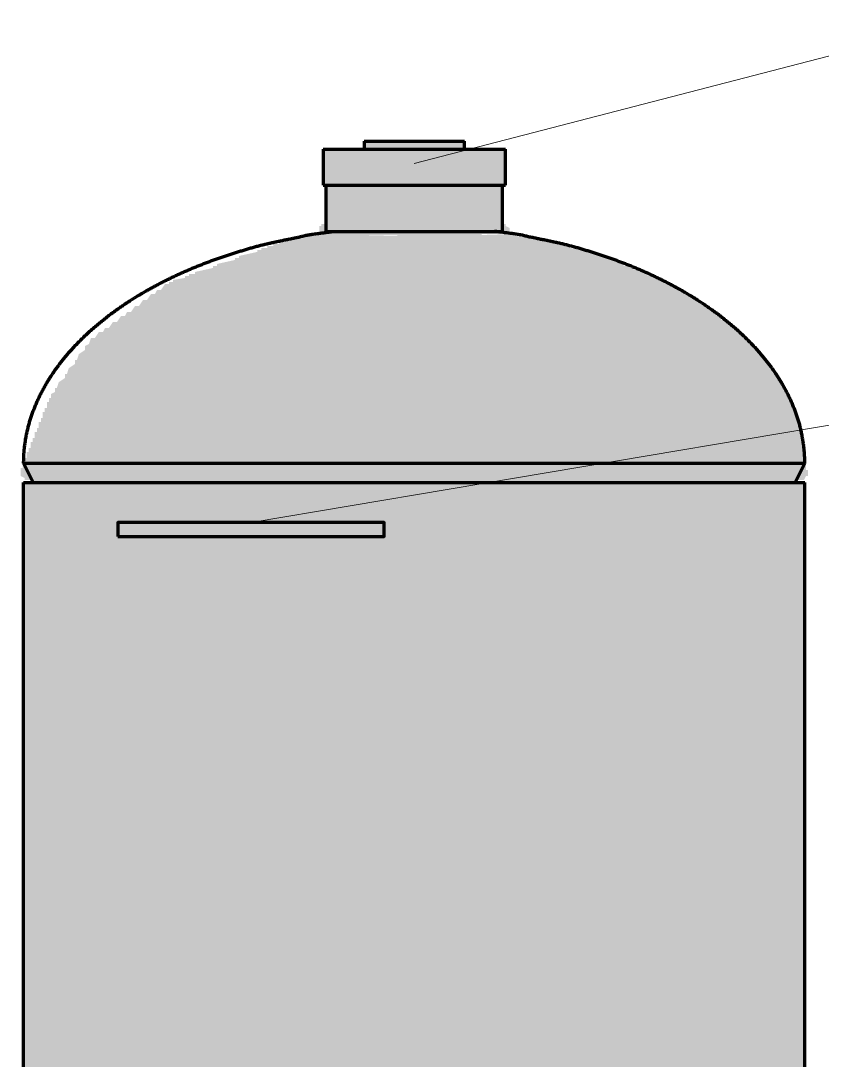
# Model space of a CAD drawing. Header units: millimetres. Extents: x 0 to 1554, y 0 to 420.
# Drawn here: x 1201.4 to 1241.4, y 129.9 to 181.8 of the extents above; entities that cross this region are included whole.
import ezdxf

# ---------------------------------------------------------------- set-up
doc = ezdxf.new("R2010")
doc.units = ezdxf.units.MM
for name, color, linetype, lineweight in [('01-VISIBLE', 7, 'CONTINUOUS', 70), ('08-FINA', 5, 'CONTINUOUS', 18), ('13-GRAFICA', 30, 'CONTINUOUS', 18)]:
    doc.layers.add(name, color=color, linetype=linetype, lineweight=lineweight)

msp = doc.modelspace()

# ---------------------------------------------------------------- hatches: boundary and pattern name
at = {"layer": '08-FINA'}
h = msp.add_hatch(color=7, dxfattribs=at)
h.dxf.hatch_style = 1
h.paths.add_polyline_path([(1221, 174.721), (1223.52, 174.961), (1223.32, 175.735)])
h = msp.add_hatch(color=7, dxfattribs=at)
h.dxf.hatch_style = 1
h.paths.add_polyline_path([(1212.852, 156.79), (1215.384, 156.81), (1215.251, 157.599)])
at = {"layer": '13-GRAFICA', "true_color": 0xffd200}
h = msp.add_hatch(color=7, dxfattribs=at)
h.dxf.hatch_style = 1
h.paths.add_polyline_path([(1216.457, 173.6), (1216.457, 175.4), (1218.457, 175.4), (1218.457, 175.8), (1223.457, 175.8), (1223.457, 175.4), (1225.557, 175.4), (1225.557, 173.6)])
at = {"layer": '13-GRAFICA', "true_color": 0xb21820}
h = msp.add_hatch(color=7, dxfattribs=at)
h.dxf.hatch_style = 1
h.paths.add_polyline_path([(1216.557, 171.7), (1216.557, 173.6), (1225.358, 173.6), (1225.358, 171.7)])
h = msp.add_hatch(color=7, dxfattribs=at)
h.dxf.hatch_style = 1
h.paths.add_polyline_path([(1216.658, 171.1), (1216.257, 171.1), (1216.257, 171.6), (1216.358, 171.6), (1216.358, 171.7), (1225.557, 171.7), (1225.557, 171.6), (1225.757, 171.5), (1225.757, 171.2), (1224.358, 171.2), (1224.358, 171.1), (1222.957, 171.1), (1222.957, 171.2), (1218.557, 171.1), (1218.557, 171.2), (1216.658, 171.2)])
h = msp.add_hatch(color=7, dxfattribs=at)
h.dxf.hatch_style = 1
h.paths.add_polyline_path([(1201.557, 160), (1201.658, 160), (1201.658, 160.3), (1201.757, 160.3), (1201.757, 160.5), (1201.858, 160.5), (1201.858, 160.8), (1201.957, 160.8), (1201.957, 161), (1202.057, 161), (1202.057, 161.3), (1202.158, 161.3), (1202.158, 161.5), (1202.257, 161.5), (1202.257, 161.8), (1202.358, 161.8), (1202.358, 162), (1202.457, 162), (1202.457, 162.3), (1202.557, 162.3), (1202.557, 162.5), (1202.658, 162.5), (1202.658, 162.8), (1202.757, 162.8), (1202.757, 163), (1202.858, 163), (1202.858, 163.2), (1203.057, 163.3), (1203.057, 163.5), (1203.158, 163.5), (1203.257, 163.8), (1203.557, 164), (1203.557, 164.2), (1203.658, 164.2), (1203.757, 164.5), (1204.057, 164.7), (1204.057, 164.9), (1204.158, 164.9), (1204.257, 165.2), (1204.557, 165.4), (1204.557, 165.6), (1204.757, 165.7), (1204.858, 166), (1205.057, 166), (1205.257, 166.3), (1205.457, 166.3), (1205.557, 166.5), (1205.757, 166.5), (1205.957, 166.8), (1206.158, 166.8), (1206.358, 167.1), (1206.557, 167.1), (1206.658, 167.3), (1206.858, 167.3), (1207.057, 167.6), (1207.257, 167.6), (1207.457, 167.9), (1207.658, 167.9), (1207.858, 168.2), (1208.057, 168.2), (1208.158, 168.4), (1208.358, 168.4), (1208.557, 168.7), (1208.757, 168.7), (1208.757, 168.8), (1208.957, 168.8), (1208.957, 168.9), (1209.557, 169), (1209.557, 169.1), (1209.757, 169.1), (1209.757, 169.2), (1210.057, 169.2), (1210.057, 169.3), (1210.957, 169.5), (1210.957, 169.6), (1211.158, 169.6), (1211.158, 169.7), (1212.057, 169.9), (1212.057, 170), (1212.257, 170), (1212.257, 170.1), (1213.158, 170.3), (1213.158, 170.4), (1213.358, 170.4), (1213.358, 170.5), (1213.658, 170.5), (1213.658, 170.6), (1213.957, 170.6), (1213.957, 170.7), (1214.257, 170.7), (1214.257, 170.8), (1214.557, 170.8), (1214.557, 170.9), (1215.557, 171), (1215.557, 171.1), (1216.057, 171.1), (1216.057, 171.2), (1216.257, 171.2), (1216.257, 171.1), (1216.658, 171.1), (1216.658, 171.2), (1218.557, 171.2), (1218.557, 171.1), (1220.158, 171.1), (1220.158, 171.2), (1222.957, 171.2), (1222.957, 171.1), (1226.057, 171.2), (1226.057, 171.1), (1227.658, 170.9), (1227.658, 170.8), (1228.457, 170.7), (1228.457, 170.6), (1228.757, 170.6), (1228.757, 170.5), (1229.557, 170.4), (1229.557, 170.3), (1229.858, 170.3), (1229.858, 170.2), (1230.257, 170.2), (1230.257, 170.1), (1230.557, 170.1), (1230.557, 170), (1230.757, 170), (1230.757, 169.9), (1231.057, 169.9), (1231.057, 169.8), (1231.257, 169.8), (1231.257, 169.7), (1231.457, 169.7), (1231.457, 169.6), (1231.757, 169.6), (1231.757, 169.5), (1231.957, 169.5), (1231.957, 169.4), (1232.257, 169.4), (1232.257, 169.3), (1232.457, 169.3), (1232.457, 169.2), (1232.658, 169.2), (1232.658, 169.1), (1232.957, 169.1), (1232.957, 169), (1233.158, 169), (1233.158, 168.9), (1233.457, 168.9), (1233.457, 168.8), (1233.858, 168.7), (1233.957, 168.5), (1234.158, 168.5), (1234.257, 168.3), (1234.658, 168.2), (1234.757, 168), (1234.957, 168), (1234.957, 167.9), (1235.158, 167.9), (1235.257, 167.7), (1235.457, 167.7), (1235.457, 167.6), (1235.658, 167.6), (1235.757, 167.4), (1235.957, 167.4), (1236.358, 166.9), (1236.557, 166.9), (1236.957, 166.4), (1237.158, 166.4), (1237.158, 166.3), (1238.257, 165.3), (1238.257, 165.1), (1238.858, 164.6), (1238.957, 164.2), (1239.158, 164.1), (1239.257, 163.7), (1239.457, 163.6), (1239.457, 163.4), (1239.557, 163.4), (1239.658, 163.1), (1239.757, 163.1), (1239.957, 162.2), (1240.057, 162.2), (1240.158, 161.7), (1240.257, 161.7), (1240.358, 160.5), (1240.457, 160.5), (1240.457, 159.6), (1201.557, 159.6), (1201.557, 159.7), (1201.457, 159.7)])
h = msp.add_hatch(color=7, dxfattribs=at)
h.dxf.hatch_style = 1
h.paths.add_polyline_path([(1240.457, 158.9), (1201.557, 158.9), (1201.557, 159), (1201.358, 159.1), (1201.358, 159.5), (1201.457, 159.5), (1201.457, 159.6), (1240.557, 159.6), (1240.557, 159.4), (1240.658, 159.4), (1240.658, 159.1), (1240.557, 159.1)])
h = msp.add_hatch(color=7, dxfattribs=at)
h.dxf.hatch_style = 1
h.paths.add_polyline_path([(1240.057, 158.9), (1240.057, 158.8), (1201.957, 158.8), (1201.957, 158.9)])
h = msp.add_hatch(color=7, dxfattribs=at)
h.dxf.hatch_style = 1
h.paths.add_polyline_path([(1201.457, 158.8), (1216.057, 158.8), (1216.057, 127.8), (1216.057, 121.8), (1216.057, 90.8), (1201.457, 90.8)])
h = msp.add_hatch(color=7, dxfattribs=at)
h.dxf.hatch_style = 1
h.paths.add_polyline_path([(1225.957, 158.8), (1225.957, 127.8), (1221.158, 127.8), (1221.158, 158.7), (1220.858, 158.7), (1220.858, 127.8), (1216.057, 127.8), (1216.057, 158.8)])
h = msp.add_hatch(color=7, dxfattribs=at)
h.dxf.hatch_style = 1
h.paths.add_polyline_path([(1221.158, 158.7), (1221.158, 127.8), (1220.858, 127.8), (1220.858, 158.7)])
h = msp.add_hatch(color=7, dxfattribs=at)
h.dxf.hatch_style = 1
h.paths.add_polyline_path([(1240.457, 158.8), (1240.457, 90.8), (1225.957, 90.8), (1225.957, 121.8), (1225.957, 127.8), (1225.957, 158.8)])

# ---------------------------------------------------------------- linework, layer by layer
at = {"layer": '01-VISIBLE'}
for p, q in [((1218.497, 175.828), (1218.497, 175.428)), ((1223.503, 175.428), (1223.503, 175.828)), ((1216.45, 175.428), (1216.45, 173.628)), ((1225.55, 173.628), (1225.55, 175.428)), ((1216.6, 171.328), (1216.6, 173.628)), ((1225.4, 171.328), (1225.4, 173.628)), ((1225.001, 171.328), (1225.001, 171.328)), ((1201.975, 158.79), (1201.5, 159.74)), ((1240.025, 158.79), (1240.5, 159.74)), ((1201.5, 90.79), (1201.5, 158.79)), ((1240.5, 90.79), (1240.5, 158.79))]:
    msp.add_line(p, q, dxfattribs=at)
for points in [[(1218.497, 175.828), (1218.538, 175.828), (1218.578, 175.828), (1218.618, 175.828), (1218.658, 175.828), (1218.698, 175.828), (1218.738, 175.828), (1218.778, 175.828), (1218.818, 175.828), (1218.858, 175.828), (1218.898, 175.828), (1218.938, 175.828), (1218.978, 175.828), (1219.018, 175.828), (1219.058, 175.828), (1219.098, 175.828), (1219.138, 175.828), (1219.178, 175.828), (1219.218, 175.828), (1219.258, 175.828), (1219.298, 175.828), (1219.338, 175.828), (1219.378, 175.828), (1219.418, 175.828), (1219.458, 175.828), (1219.498, 175.828), (1219.539, 175.828), (1219.579, 175.828), (1219.619, 175.828), (1219.659, 175.828), (1219.699, 175.828), (1219.739, 175.828), (1219.779, 175.828), (1219.819, 175.828), (1219.859, 175.828), (1219.899, 175.828), (1219.939, 175.828), (1219.979, 175.828), (1220.019, 175.828), (1220.059, 175.828), (1220.099, 175.828), (1220.139, 175.828), (1220.179, 175.828), (1220.219, 175.828), (1220.259, 175.828), (1220.299, 175.828), (1220.339, 175.828), (1220.379, 175.828), (1220.419, 175.828), (1220.459, 175.828), (1220.499, 175.828), (1220.54, 175.828), (1220.58, 175.828), (1220.62, 175.828), (1220.66, 175.828), (1220.7, 175.828), (1220.74, 175.828), (1220.78, 175.828), (1220.82, 175.828), (1220.86, 175.828), (1220.9, 175.828), (1220.94, 175.828), (1220.98, 175.828), (1221.02, 175.828), (1221.06, 175.828), (1221.1, 175.828), (1221.14, 175.828), (1221.18, 175.828), (1221.22, 175.828), (1221.26, 175.828), (1221.3, 175.828), (1221.34, 175.828), (1221.38, 175.828), (1221.42, 175.828), (1221.46, 175.828), (1221.501, 175.828), (1221.541, 175.828), (1221.581, 175.828), (1221.621, 175.828), (1221.661, 175.828), (1221.701, 175.828), (1221.741, 175.828), (1221.781, 175.828), (1221.821, 175.828), (1221.861, 175.828), (1221.901, 175.828), (1221.941, 175.828), (1221.981, 175.828), (1222.021, 175.828), (1222.061, 175.828), (1222.101, 175.828), (1222.141, 175.828), (1222.181, 175.828), (1222.221, 175.828), (1222.261, 175.828), (1222.301, 175.828), (1222.341, 175.828), (1222.381, 175.828), (1222.421, 175.828), (1222.461, 175.828), (1222.502, 175.828), (1222.542, 175.828), (1222.582, 175.828), (1222.622, 175.828), (1222.662, 175.828), (1222.702, 175.828), (1222.742, 175.828), (1222.782, 175.828), (1222.822, 175.828), (1222.862, 175.828), (1222.902, 175.828), (1222.942, 175.828), (1222.982, 175.828), (1223.022, 175.828), (1223.062, 175.828), (1223.102, 175.828), (1223.142, 175.828), (1223.182, 175.828), (1223.222, 175.828), (1223.262, 175.828), (1223.302, 175.828), (1223.342, 175.828), (1223.382, 175.828), (1223.422, 175.828), (1223.462, 175.828), (1223.503, 175.828)], [(1216.45, 175.428), (1216.49, 175.428), (1216.53, 175.428), (1216.57, 175.428), (1216.61, 175.428), (1216.65, 175.428), (1216.691, 175.428), (1216.731, 175.428), (1216.771, 175.428), (1216.811, 175.428), (1216.851, 175.428), (1216.891, 175.428), (1216.931, 175.428), (1216.971, 175.428), (1217.011, 175.428), (1217.051, 175.428), (1217.091, 175.428), (1217.131, 175.428), (1217.172, 175.428), (1217.212, 175.428), (1217.252, 175.428), (1217.292, 175.428), (1217.332, 175.428), (1217.372, 175.428), (1217.412, 175.428), (1217.452, 175.428), (1217.492, 175.428), (1217.532, 175.428), (1217.572, 175.428), (1217.613, 175.428), (1217.653, 175.428), (1217.693, 175.428), (1217.733, 175.428), (1217.773, 175.428), (1217.813, 175.428), (1217.853, 175.428), (1217.893, 175.428), (1217.933, 175.428), (1217.973, 175.428), (1218.013, 175.428), (1218.054, 175.428), (1218.094, 175.428), (1218.134, 175.428), (1218.174, 175.428), (1218.214, 175.428), (1218.254, 175.428), (1218.294, 175.428), (1218.334, 175.428), (1218.374, 175.428), (1218.414, 175.428), (1218.454, 175.428), (1218.494, 175.428), (1218.535, 175.428), (1218.575, 175.428), (1218.615, 175.428), (1218.655, 175.428), (1218.695, 175.428), (1218.735, 175.428), (1218.775, 175.428), (1218.815, 175.428), (1218.855, 175.428), (1218.895, 175.428), (1218.935, 175.428), (1218.976, 175.428), (1219.016, 175.428), (1219.056, 175.428), (1219.096, 175.428), (1219.136, 175.428), (1219.176, 175.428), (1219.216, 175.428), (1219.256, 175.428), (1219.296, 175.428), (1219.336, 175.428), (1219.376, 175.428), (1219.417, 175.428), (1219.457, 175.428), (1219.497, 175.428), (1219.537, 175.428), (1219.577, 175.428), (1219.617, 175.428), (1219.657, 175.428), (1219.697, 175.428), (1219.737, 175.428), (1219.777, 175.428), (1219.817, 175.428), (1219.857, 175.428), (1219.898, 175.428), (1219.938, 175.428), (1219.978, 175.428), (1220.018, 175.428), (1220.058, 175.428), (1220.098, 175.428), (1220.138, 175.428), (1220.178, 175.428), (1220.218, 175.428), (1220.258, 175.428), (1220.298, 175.428), (1220.339, 175.428), (1220.379, 175.428), (1220.419, 175.428), (1220.459, 175.428), (1220.499, 175.428), (1220.539, 175.428), (1220.579, 175.428), (1220.619, 175.428), (1220.659, 175.428), (1220.699, 175.428), (1220.739, 175.428), (1220.78, 175.428), (1220.82, 175.428), (1220.86, 175.428), (1220.9, 175.428), (1220.94, 175.428), (1220.98, 175.428), (1221.02, 175.428), (1221.06, 175.428), (1221.1, 175.428), (1221.14, 175.428), (1221.18, 175.428), (1221.22, 175.428), (1221.261, 175.428), (1221.301, 175.428), (1221.341, 175.428), (1221.381, 175.428), (1221.421, 175.428), (1221.461, 175.428), (1221.501, 175.428), (1221.541, 175.428), (1221.581, 175.428), (1221.621, 175.428), (1221.661, 175.428), (1221.702, 175.428), (1221.742, 175.428), (1221.782, 175.428), (1221.822, 175.428), (1221.862, 175.428), (1221.902, 175.428), (1221.942, 175.428), (1221.982, 175.428), (1222.022, 175.428), (1222.062, 175.428), (1222.102, 175.428), (1222.143, 175.428), (1222.183, 175.428), (1222.223, 175.428), (1222.263, 175.428), (1222.303, 175.428), (1222.343, 175.428), (1222.383, 175.428), (1222.423, 175.428), (1222.463, 175.428), (1222.503, 175.428), (1222.543, 175.428), (1222.583, 175.428), (1222.624, 175.428), (1222.664, 175.428), (1222.704, 175.428), (1222.744, 175.428), (1222.784, 175.428), (1222.824, 175.428), (1222.864, 175.428), (1222.904, 175.428), (1222.944, 175.428), (1222.984, 175.428), (1223.024, 175.428), (1223.065, 175.428), (1223.105, 175.428), (1223.145, 175.428), (1223.185, 175.428), (1223.225, 175.428), (1223.265, 175.428), (1223.305, 175.428), (1223.345, 175.428), (1223.385, 175.428), (1223.425, 175.428), (1223.465, 175.428), (1223.506, 175.428), (1223.546, 175.428), (1223.586, 175.428), (1223.626, 175.428), (1223.666, 175.428), (1223.706, 175.428), (1223.746, 175.428), (1223.786, 175.428), (1223.826, 175.428), (1223.866, 175.428), (1223.906, 175.428), (1223.946, 175.428), (1223.987, 175.428), (1224.027, 175.428), (1224.067, 175.428), (1224.107, 175.428), (1224.147, 175.428), (1224.187, 175.428), (1224.227, 175.428), (1224.267, 175.428), (1224.307, 175.428), (1224.347, 175.428), (1224.387, 175.428), (1224.428, 175.428), (1224.468, 175.428), (1224.508, 175.428), (1224.548, 175.428), (1224.588, 175.428), (1224.628, 175.428), (1224.668, 175.428), (1224.708, 175.428), (1224.748, 175.428), (1224.788, 175.428), (1224.828, 175.428), (1224.869, 175.428), (1224.909, 175.428), (1224.949, 175.428), (1224.989, 175.428), (1225.029, 175.428), (1225.069, 175.428), (1225.109, 175.428), (1225.149, 175.428), (1225.189, 175.428), (1225.229, 175.428), (1225.269, 175.428), (1225.309, 175.428), (1225.35, 175.428), (1225.39, 175.428), (1225.43, 175.428), (1225.47, 175.428), (1225.51, 175.428), (1225.55, 175.428)], [(1216.45, 173.628), (1216.49, 173.628), (1216.53, 173.628), (1216.57, 173.628), (1216.61, 173.628), (1216.65, 173.628), (1216.691, 173.628), (1216.731, 173.628), (1216.771, 173.628), (1216.811, 173.628), (1216.851, 173.628), (1216.891, 173.628), (1216.931, 173.628), (1216.971, 173.628), (1217.011, 173.628), (1217.051, 173.628), (1217.091, 173.628), (1217.131, 173.628), (1217.172, 173.628), (1217.212, 173.628), (1217.252, 173.628), (1217.292, 173.628), (1217.332, 173.628), (1217.372, 173.628), (1217.412, 173.628), (1217.452, 173.628), (1217.492, 173.628), (1217.532, 173.628), (1217.572, 173.628), (1217.613, 173.628), (1217.653, 173.628), (1217.693, 173.628), (1217.733, 173.628), (1217.773, 173.628), (1217.813, 173.628), (1217.853, 173.628), (1217.893, 173.628), (1217.933, 173.628), (1217.973, 173.628), (1218.013, 173.628), (1218.054, 173.628), (1218.094, 173.628), (1218.134, 173.628), (1218.174, 173.628), (1218.214, 173.628), (1218.254, 173.628), (1218.294, 173.628), (1218.334, 173.628), (1218.374, 173.628), (1218.414, 173.628), (1218.454, 173.628), (1218.494, 173.628), (1218.535, 173.628), (1218.575, 173.628), (1218.615, 173.628), (1218.655, 173.628), (1218.695, 173.628), (1218.735, 173.628), (1218.775, 173.628), (1218.815, 173.628), (1218.855, 173.628), (1218.895, 173.628), (1218.935, 173.628), (1218.976, 173.628), (1219.016, 173.628), (1219.056, 173.628), (1219.096, 173.628), (1219.136, 173.628), (1219.176, 173.628), (1219.216, 173.628), (1219.256, 173.628), (1219.296, 173.628), (1219.336, 173.628), (1219.376, 173.628), (1219.417, 173.628), (1219.457, 173.628), (1219.497, 173.628), (1219.537, 173.628), (1219.577, 173.628), (1219.617, 173.628), (1219.657, 173.628), (1219.697, 173.628), (1219.737, 173.628), (1219.777, 173.628), (1219.817, 173.628), (1219.857, 173.628), (1219.898, 173.628), (1219.938, 173.628), (1219.978, 173.628), (1220.018, 173.628), (1220.058, 173.628), (1220.098, 173.628), (1220.138, 173.628), (1220.178, 173.628), (1220.218, 173.628), (1220.258, 173.628), (1220.298, 173.628), (1220.339, 173.628), (1220.379, 173.628), (1220.419, 173.628), (1220.459, 173.628), (1220.499, 173.628), (1220.539, 173.628), (1220.579, 173.628), (1220.619, 173.628), (1220.659, 173.628), (1220.699, 173.628), (1220.739, 173.628), (1220.78, 173.628), (1220.82, 173.628), (1220.86, 173.628), (1220.9, 173.628), (1220.94, 173.628), (1220.98, 173.628), (1221.02, 173.628), (1221.06, 173.628), (1221.1, 173.628), (1221.14, 173.628), (1221.18, 173.628), (1221.22, 173.628), (1221.261, 173.628), (1221.301, 173.628), (1221.341, 173.628), (1221.381, 173.628), (1221.421, 173.628), (1221.461, 173.628), (1221.501, 173.628), (1221.541, 173.628), (1221.581, 173.628), (1221.621, 173.628), (1221.661, 173.628), (1221.702, 173.628), (1221.742, 173.628), (1221.782, 173.628), (1221.822, 173.628), (1221.862, 173.628), (1221.902, 173.628), (1221.942, 173.628), (1221.982, 173.628), (1222.022, 173.628), (1222.062, 173.628), (1222.102, 173.628), (1222.143, 173.628), (1222.183, 173.628), (1222.223, 173.628), (1222.263, 173.628), (1222.303, 173.628), (1222.343, 173.628), (1222.383, 173.628), (1222.423, 173.628), (1222.463, 173.628), (1222.503, 173.628), (1222.543, 173.628), (1222.583, 173.628), (1222.624, 173.628), (1222.664, 173.628), (1222.704, 173.628), (1222.744, 173.628), (1222.784, 173.628), (1222.824, 173.628), (1222.864, 173.628), (1222.904, 173.628), (1222.944, 173.628), (1222.984, 173.628), (1223.024, 173.628), (1223.065, 173.628), (1223.105, 173.628), (1223.145, 173.628), (1223.185, 173.628), (1223.225, 173.628), (1223.265, 173.628), (1223.305, 173.628), (1223.345, 173.628), (1223.385, 173.628), (1223.425, 173.628), (1223.465, 173.628), (1223.506, 173.628), (1223.546, 173.628), (1223.586, 173.628), (1223.626, 173.628), (1223.666, 173.628), (1223.706, 173.628), (1223.746, 173.628), (1223.786, 173.628), (1223.826, 173.628), (1223.866, 173.628), (1223.906, 173.628), (1223.946, 173.628), (1223.987, 173.628), (1224.027, 173.628), (1224.067, 173.628), (1224.107, 173.628), (1224.147, 173.628), (1224.187, 173.628), (1224.227, 173.628), (1224.267, 173.628), (1224.307, 173.628), (1224.347, 173.628), (1224.387, 173.628), (1224.428, 173.628), (1224.468, 173.628), (1224.508, 173.628), (1224.548, 173.628), (1224.588, 173.628), (1224.628, 173.628), (1224.668, 173.628), (1224.708, 173.628), (1224.748, 173.628), (1224.788, 173.628), (1224.828, 173.628), (1224.869, 173.628), (1224.909, 173.628), (1224.949, 173.628), (1224.989, 173.628), (1225.029, 173.628), (1225.069, 173.628), (1225.109, 173.628), (1225.149, 173.628), (1225.189, 173.628), (1225.229, 173.628), (1225.269, 173.628), (1225.309, 173.628), (1225.35, 173.628), (1225.39, 173.628), (1225.43, 173.628), (1225.47, 173.628), (1225.51, 173.628), (1225.55, 173.628)], [(1201.5, 159.74), (1201.5, 159.792), (1201.501, 159.845), (1201.502, 159.897), (1201.503, 159.95), (1201.505, 160.002), (1201.507, 160.055), (1201.509, 160.107), (1201.512, 160.159), (1201.515, 160.212), (1201.519, 160.264), (1201.523, 160.316), (1201.527, 160.368), (1201.532, 160.421), (1201.537, 160.473), (1201.543, 160.525), (1201.549, 160.577), (1201.555, 160.629), (1201.562, 160.681), (1201.569, 160.733), (1201.576, 160.785), (1201.584, 160.837), (1201.592, 160.889), (1201.6, 160.94), (1201.609, 160.992), (1201.619, 161.044), (1201.628, 161.095), (1201.638, 161.147), (1201.649, 161.198), (1201.659, 161.249), (1201.67, 161.301), (1201.682, 161.352), (1201.693, 161.403), (1201.706, 161.454), (1201.718, 161.505), (1201.731, 161.556), (1201.744, 161.607), (1201.758, 161.657), (1201.771, 161.708), (1201.786, 161.758), (1201.8, 161.809), (1201.815, 161.859), (1201.83, 161.909), (1201.846, 161.959), (1201.862, 162.009), (1201.878, 162.059), (1201.894, 162.109), (1201.911, 162.158), (1201.928, 162.208), (1201.946, 162.257), (1201.964, 162.307), (1201.982, 162.356), (1202, 162.405), (1202.019, 162.454), (1202.038, 162.503), (1202.058, 162.551), (1202.077, 162.6), (1202.097, 162.649), (1202.118, 162.697), (1202.138, 162.745), (1202.159, 162.793), (1202.181, 162.841), (1202.202, 162.889), (1202.224, 162.937), (1202.246, 162.984), (1202.268, 163.032), (1202.291, 163.079), (1202.314, 163.126), (1202.337, 163.173), (1202.361, 163.22), (1202.385, 163.266), (1202.409, 163.313), (1202.433, 163.359), (1202.458, 163.406), (1202.483, 163.452), (1202.508, 163.498), (1202.534, 163.544), (1202.559, 163.589), (1202.585, 163.635), (1202.611, 163.68), (1202.638, 163.726), (1202.665, 163.771), (1202.692, 163.816), (1202.719, 163.86), (1202.746, 163.905), (1202.774, 163.95), (1202.802, 163.994), (1202.83, 164.038), (1202.859, 164.082), (1202.887, 164.126), (1202.916, 164.17), (1202.946, 164.213), (1202.975, 164.257), (1203.005, 164.3), (1203.034, 164.343), (1203.064, 164.386), (1203.095, 164.429), (1203.125, 164.472), (1203.156, 164.514), (1203.187, 164.557), (1203.218, 164.599), (1203.249, 164.641), (1203.281, 164.683), (1203.312, 164.725), (1203.344, 164.766), (1203.376, 164.808), (1203.409, 164.849), (1203.441, 164.89), (1203.474, 164.931), (1203.507, 164.972), (1203.54, 165.012), (1203.573, 165.053), (1203.607, 165.093), (1203.641, 165.133), (1203.675, 165.173), (1203.709, 165.213), (1203.743, 165.253), (1203.777, 165.292), (1203.812, 165.332), (1203.847, 165.371), (1203.882, 165.41), (1203.917, 165.449), (1203.952, 165.488), (1203.988, 165.527), (1204.023, 165.565), (1204.059, 165.603), (1204.095, 165.641), (1204.131, 165.679), (1204.167, 165.717), (1204.204, 165.755), (1204.24, 165.793), (1204.277, 165.83), (1204.314, 165.867), (1204.351, 165.904), (1204.388, 165.941), (1204.426, 165.978), (1204.463, 166.015), (1204.501, 166.051), (1204.539, 166.087), (1204.577, 166.123), (1204.615, 166.159), (1204.653, 166.195), (1204.692, 166.231), (1204.73, 166.267), (1204.769, 166.302), (1204.808, 166.337), (1204.847, 166.372), (1204.886, 166.407), (1204.925, 166.442), (1204.964, 166.477), (1205.004, 166.511), (1205.043, 166.546), (1205.083, 166.58), (1205.123, 166.614), (1205.163, 166.648), (1205.203, 166.682), (1205.243, 166.715), (1205.284, 166.749), (1205.324, 166.782), (1205.365, 166.815), (1205.405, 166.848), (1205.446, 166.881), (1205.487, 166.914), (1205.528, 166.947), (1205.569, 166.979), (1205.611, 167.011), (1205.652, 167.044), (1205.694, 167.076), (1205.735, 167.108), (1205.777, 167.139), (1205.819, 167.171), (1205.861, 167.202), (1205.903, 167.234), (1205.945, 167.265), (1205.987, 167.296), (1206.029, 167.327), (1206.072, 167.358), (1206.114, 167.388), (1206.157, 167.419), (1206.2, 167.449), (1206.243, 167.479), (1206.286, 167.51), (1206.329, 167.539), (1206.372, 167.569), (1206.415, 167.599), (1206.458, 167.628), (1206.502, 167.658), (1206.545, 167.687), (1206.589, 167.716), (1206.633, 167.745), (1206.676, 167.774), (1206.72, 167.803), (1206.764, 167.831), (1206.808, 167.86), (1206.852, 167.888), (1206.897, 167.916), (1206.941, 167.945), (1206.985, 167.973), (1207.03, 168), (1207.074, 168.028), (1207.119, 168.056), (1207.163, 168.083), (1207.208, 168.11), (1207.253, 168.137), (1207.298, 168.164), (1207.343, 168.191), (1207.388, 168.218), (1207.433, 168.245), (1207.479, 168.271), (1207.524, 168.298), (1207.569, 168.324), (1207.615, 168.35), (1207.66, 168.376), (1207.706, 168.402), (1207.752, 168.428), (1207.797, 168.453), (1207.843, 168.479), (1207.889, 168.504), (1207.935, 168.529), (1207.981, 168.555), (1208.027, 168.58), (1208.073, 168.604), (1208.119, 168.629), (1208.166, 168.654), (1208.212, 168.678), (1208.258, 168.703), (1208.305, 168.727), (1208.351, 168.751), (1208.398, 168.775), (1208.445, 168.799), (1208.491, 168.823), (1208.538, 168.847), (1208.585, 168.87), (1208.632, 168.894), (1208.679, 168.917), (1208.726, 168.94), (1208.773, 168.963), (1208.82, 168.986), (1208.867, 169.009), (1208.915, 169.032), (1208.962, 169.054), (1209.009, 169.077), (1209.057, 169.099), (1209.104, 169.122), (1209.152, 169.144), (1209.199, 169.166), (1209.247, 169.188), (1209.295, 169.21), (1209.342, 169.231), (1209.39, 169.253), (1209.438, 169.274), (1209.486, 169.296), (1209.534, 169.317), (1209.582, 169.338), (1209.63, 169.359), (1209.678, 169.38), (1209.726, 169.401), (1209.774, 169.422), (1209.822, 169.442), (1209.871, 169.463), (1209.919, 169.483), (1209.967, 169.503), (1210.016, 169.523), (1210.064, 169.544), (1210.113, 169.563), (1210.161, 169.583), (1210.21, 169.603), (1210.259, 169.622), (1210.307, 169.642), (1210.356, 169.661), (1210.405, 169.68), (1210.454, 169.7), (1210.502, 169.719), (1210.551, 169.737), (1210.6, 169.756), (1210.649, 169.775), (1210.698, 169.793), (1210.748, 169.812), (1210.797, 169.83), (1210.846, 169.848), (1210.895, 169.866), (1210.944, 169.884), (1210.994, 169.902), (1211.043, 169.92), (1211.092, 169.937), (1211.142, 169.955), (1211.191, 169.972), (1211.241, 169.989), (1211.29, 170.007), (1211.34, 170.024), (1211.39, 170.041), (1211.439, 170.058), (1211.489, 170.074), (1211.539, 170.091), (1211.588, 170.108), (1211.638, 170.124), (1211.688, 170.141), (1211.738, 170.157), (1211.788, 170.173), (1211.837, 170.19), (1211.887, 170.206), (1211.937, 170.222), (1211.987, 170.238), (1212.037, 170.254), (1212.087, 170.27), (1212.137, 170.285), (1212.187, 170.301), (1212.237, 170.317), (1212.287, 170.332), (1212.337, 170.348), (1212.387, 170.363), (1212.438, 170.379), (1212.488, 170.394), (1212.538, 170.409), (1212.588, 170.424), (1212.638, 170.439), (1212.689, 170.454), (1212.739, 170.469), (1212.789, 170.483), (1212.84, 170.498), (1212.89, 170.512), (1212.941, 170.526), (1212.991, 170.541), (1213.042, 170.554), (1213.092, 170.568), (1213.143, 170.582), (1213.194, 170.595), (1213.244, 170.609), (1213.295, 170.622), (1213.346, 170.635), (1213.397, 170.647), (1213.448, 170.66), (1213.499, 170.673), (1213.55, 170.685), (1213.601, 170.697), (1213.652, 170.709), (1213.703, 170.721), (1213.754, 170.733), (1213.805, 170.745), (1213.856, 170.756), (1213.907, 170.768), (1213.958, 170.779), (1214.01, 170.79), (1214.061, 170.801), (1214.112, 170.812), (1214.163, 170.823), (1214.215, 170.834), (1214.266, 170.845), (1214.317, 170.856), (1214.369, 170.866), (1214.42, 170.877), (1214.471, 170.887), (1214.523, 170.898), (1214.574, 170.908), (1214.625, 170.919), (1214.677, 170.929), (1214.728, 170.94), (1214.78, 170.95), (1214.831, 170.96), (1214.882, 170.971), (1214.934, 170.981), (1214.985, 170.992), (1215.036, 171.003), (1215.088, 171.013), (1215.139, 171.024), (1215.191, 171.034), (1215.242, 171.045), (1215.293, 171.057), (1215.344, 171.068), (1215.395, 171.081), (1215.446, 171.095), (1215.496, 171.11), (1215.546, 171.124), (1215.598, 171.135), (1215.649, 171.145), (1215.701, 171.154), (1215.753, 171.162), (1215.804, 171.17), (1215.856, 171.177), (1215.908, 171.185), (1215.96, 171.192), (1216.012, 171.199), (1216.064, 171.206), (1216.116, 171.213), (1216.168, 171.22), (1216.22, 171.227), (1216.272, 171.234), (1216.324, 171.241), (1216.376, 171.248), (1216.428, 171.255), (1216.48, 171.262), (1216.532, 171.268), (1216.584, 171.275), (1216.636, 171.282), (1216.688, 171.288), (1216.74, 171.295), (1216.792, 171.301), (1216.844, 171.308), (1216.896, 171.315), (1216.948, 171.321), (1217, 171.328)], [(1216.6, 171.328), (1216.64, 171.328), (1216.68, 171.328), (1216.72, 171.328), (1216.76, 171.328), (1216.8, 171.328), (1216.84, 171.328), (1216.88, 171.328), (1216.92, 171.328), (1216.96, 171.328), (1217, 171.328), (1217.04, 171.328), (1217.08, 171.328), (1217.12, 171.328), (1217.16, 171.328), (1217.2, 171.328), (1217.24, 171.328), (1217.28, 171.328), (1217.32, 171.328), (1217.36, 171.328), (1217.4, 171.328), (1217.44, 171.328), (1217.48, 171.328), (1217.52, 171.328), (1217.56, 171.328), (1217.6, 171.328), (1217.64, 171.328), (1217.68, 171.328), (1217.72, 171.328), (1217.76, 171.328), (1217.8, 171.328), (1217.84, 171.328), (1217.88, 171.328), (1217.92, 171.328), (1217.96, 171.328), (1218, 171.328), (1218.04, 171.328), (1218.08, 171.328), (1218.12, 171.328), (1218.16, 171.328), (1218.2, 171.328), (1218.24, 171.328), (1218.28, 171.328), (1218.32, 171.328), (1218.36, 171.328), (1218.4, 171.328), (1218.44, 171.328), (1218.48, 171.328), (1218.52, 171.328), (1218.56, 171.328), (1218.6, 171.328), (1218.64, 171.328), (1218.68, 171.328), (1218.72, 171.328), (1218.76, 171.328), (1218.8, 171.328), (1218.84, 171.328), (1218.88, 171.328), (1218.92, 171.328), (1218.96, 171.328), (1219, 171.328), (1219.04, 171.328), (1219.08, 171.328), (1219.12, 171.328), (1219.16, 171.328), (1219.2, 171.328), (1219.24, 171.328), (1219.28, 171.328), (1219.32, 171.328), (1219.36, 171.328), (1219.4, 171.328), (1219.44, 171.328), (1219.48, 171.328), (1219.52, 171.328), (1219.56, 171.328), (1219.6, 171.328), (1219.64, 171.328), (1219.68, 171.328), (1219.72, 171.328), (1219.76, 171.328), (1219.8, 171.328), (1219.84, 171.328), (1219.88, 171.328), (1219.92, 171.328), (1219.96, 171.328), (1220, 171.328), (1220.04, 171.328), (1220.08, 171.328), (1220.12, 171.328), (1220.16, 171.328), (1220.2, 171.328), (1220.24, 171.328), (1220.28, 171.328), (1220.32, 171.328), (1220.36, 171.328), (1220.4, 171.328), (1220.44, 171.328), (1220.48, 171.328), (1220.52, 171.328), (1220.56, 171.328), (1220.6, 171.328), (1220.64, 171.328), (1220.68, 171.328), (1220.72, 171.328), (1220.76, 171.328), (1220.8, 171.328), (1220.84, 171.328), (1220.88, 171.328), (1220.92, 171.328), (1220.96, 171.328), (1221, 171.328), (1221.04, 171.328), (1221.08, 171.328), (1221.12, 171.328), (1221.16, 171.328), (1221.2, 171.328), (1221.24, 171.328), (1221.28, 171.328), (1221.32, 171.328), (1221.36, 171.328), (1221.4, 171.328), (1221.44, 171.328), (1221.48, 171.328), (1221.52, 171.328), (1221.56, 171.328), (1221.6, 171.328), (1221.64, 171.328), (1221.68, 171.328), (1221.72, 171.328), (1221.76, 171.328), (1221.8, 171.328), (1221.84, 171.328), (1221.88, 171.328), (1221.92, 171.328), (1221.96, 171.328), (1222, 171.328), (1222.04, 171.328), (1222.08, 171.328), (1222.12, 171.328), (1222.16, 171.328), (1222.2, 171.328), (1222.24, 171.328), (1222.28, 171.328), (1222.32, 171.328), (1222.36, 171.328), (1222.4, 171.328), (1222.44, 171.328), (1222.48, 171.328), (1222.52, 171.328), (1222.56, 171.328), (1222.6, 171.328), (1222.64, 171.328), (1222.68, 171.328), (1222.72, 171.328), (1222.76, 171.328), (1222.8, 171.328), (1222.84, 171.328), (1222.88, 171.328), (1222.92, 171.328), (1222.96, 171.328), (1223, 171.328), (1223.04, 171.328), (1223.08, 171.328), (1223.12, 171.328), (1223.16, 171.328), (1223.2, 171.328), (1223.24, 171.328), (1223.28, 171.328), (1223.32, 171.328), (1223.36, 171.328), (1223.4, 171.328), (1223.44, 171.328), (1223.48, 171.328), (1223.52, 171.328), (1223.56, 171.328), (1223.6, 171.328), (1223.64, 171.328), (1223.68, 171.328), (1223.72, 171.328), (1223.76, 171.328), (1223.8, 171.328), (1223.84, 171.328), (1223.88, 171.328), (1223.92, 171.328), (1223.96, 171.328), (1224, 171.328), (1224.04, 171.328), (1224.08, 171.328), (1224.12, 171.328), (1224.16, 171.328), (1224.2, 171.328), (1224.24, 171.328), (1224.28, 171.328), (1224.32, 171.328), (1224.36, 171.328), (1224.4, 171.328), (1224.44, 171.328), (1224.48, 171.328), (1224.52, 171.328), (1224.56, 171.328), (1224.6, 171.328), (1224.64, 171.328), (1224.68, 171.328), (1224.72, 171.328), (1224.76, 171.328), (1224.8, 171.328), (1224.84, 171.328), (1224.88, 171.328), (1224.92, 171.328), (1224.96, 171.328), (1225, 171.328), (1225.04, 171.328), (1225.08, 171.328), (1225.12, 171.328), (1225.16, 171.328), (1225.2, 171.328), (1225.24, 171.328), (1225.28, 171.328), (1225.32, 171.328), (1225.36, 171.328), (1225.4, 171.328)], [(1240.5, 159.74), (1240.5, 159.792), (1240.499, 159.845), (1240.498, 159.897), (1240.497, 159.95), (1240.495, 160.002), (1240.493, 160.055), (1240.491, 160.107), (1240.488, 160.159), (1240.485, 160.212), (1240.481, 160.264), (1240.477, 160.316), (1240.473, 160.368), (1240.468, 160.421), (1240.463, 160.473), (1240.457, 160.525), (1240.451, 160.577), (1240.445, 160.629), (1240.438, 160.681), (1240.431, 160.733), (1240.424, 160.785), (1240.416, 160.837), (1240.408, 160.889), (1240.399, 160.94), (1240.391, 160.992), (1240.381, 161.044), (1240.372, 161.095), (1240.362, 161.147), (1240.351, 161.198), (1240.341, 161.249), (1240.33, 161.301), (1240.318, 161.352), (1240.307, 161.403), (1240.295, 161.454), (1240.282, 161.505), (1240.269, 161.556), (1240.256, 161.607), (1240.243, 161.657), (1240.229, 161.708), (1240.215, 161.758), (1240.2, 161.809), (1240.185, 161.859), (1240.17, 161.909), (1240.154, 161.959), (1240.139, 162.009), (1240.122, 162.059), (1240.106, 162.109), (1240.089, 162.158), (1240.072, 162.208), (1240.054, 162.257), (1240.036, 162.307), (1240.018, 162.356), (1240, 162.405), (1239.981, 162.454), (1239.962, 162.503), (1239.942, 162.551), (1239.923, 162.6), (1239.903, 162.648), (1239.882, 162.697), (1239.862, 162.745), (1239.841, 162.793), (1239.819, 162.841), (1239.798, 162.889), (1239.776, 162.936), (1239.754, 162.984), (1239.731, 163.031), (1239.709, 163.079), (1239.686, 163.126), (1239.662, 163.173), (1239.639, 163.22), (1239.615, 163.266), (1239.591, 163.313), (1239.567, 163.359), (1239.542, 163.406), (1239.517, 163.452), (1239.492, 163.498), (1239.466, 163.543), (1239.441, 163.589), (1239.415, 163.635), (1239.389, 163.68), (1239.362, 163.725), (1239.335, 163.771), (1239.308, 163.815), (1239.281, 163.86), (1239.254, 163.905), (1239.226, 163.949), (1239.198, 163.994), (1239.17, 164.038), (1239.141, 164.082), (1239.113, 164.126), (1239.084, 164.17), (1239.055, 164.213), (1239.025, 164.257), (1238.996, 164.3), (1238.966, 164.343), (1238.936, 164.386), (1238.906, 164.429), (1238.875, 164.472), (1238.844, 164.514), (1238.814, 164.557), (1238.782, 164.599), (1238.751, 164.641), (1238.72, 164.683), (1238.688, 164.724), (1238.656, 164.766), (1238.624, 164.807), (1238.591, 164.849), (1238.559, 164.89), (1238.526, 164.931), (1238.493, 164.972), (1238.46, 165.012), (1238.427, 165.053), (1238.393, 165.093), (1238.36, 165.133), (1238.326, 165.173), (1238.292, 165.213), (1238.257, 165.253), (1238.223, 165.292), (1238.188, 165.332), (1238.154, 165.371), (1238.119, 165.41), (1238.083, 165.449), (1238.048, 165.488), (1238.013, 165.526), (1237.977, 165.565), (1237.941, 165.603), (1237.905, 165.641), (1237.869, 165.679), (1237.833, 165.717), (1237.796, 165.755), (1237.76, 165.792), (1237.723, 165.83), (1237.686, 165.867), (1237.649, 165.904), (1237.612, 165.941), (1237.574, 165.978), (1237.537, 166.014), (1237.499, 166.051), (1237.461, 166.087), (1237.423, 166.123), (1237.385, 166.159), (1237.347, 166.195), (1237.309, 166.231), (1237.27, 166.266), (1237.231, 166.302), (1237.193, 166.337), (1237.154, 166.372), (1237.115, 166.407), (1237.075, 166.442), (1237.036, 166.477), (1236.997, 166.511), (1236.957, 166.545), (1236.917, 166.58), (1236.877, 166.614), (1236.837, 166.648), (1236.797, 166.681), (1236.757, 166.715), (1236.717, 166.749), (1236.676, 166.782), (1236.636, 166.815), (1236.595, 166.848), (1236.554, 166.881), (1236.513, 166.914), (1236.472, 166.946), (1236.431, 166.979), (1236.39, 167.011), (1236.348, 167.043), (1236.307, 167.075), (1236.265, 167.107), (1236.223, 167.139), (1236.182, 167.171), (1236.14, 167.202), (1236.098, 167.233), (1236.055, 167.265), (1236.013, 167.296), (1235.971, 167.327), (1235.928, 167.357), (1235.886, 167.388), (1235.843, 167.419), (1235.8, 167.449), (1235.758, 167.479), (1235.715, 167.509), (1235.672, 167.539), (1235.629, 167.569), (1235.585, 167.599), (1235.542, 167.628), (1235.499, 167.658), (1235.455, 167.687), (1235.411, 167.716), (1235.368, 167.745), (1235.324, 167.774), (1235.28, 167.803), (1235.236, 167.831), (1235.192, 167.86), (1235.148, 167.888), (1235.104, 167.916), (1235.06, 167.944), (1235.015, 167.972), (1234.971, 168), (1234.926, 168.028), (1234.882, 168.055), (1234.837, 168.083), (1234.792, 168.11), (1234.747, 168.137), (1234.702, 168.164), (1234.657, 168.191), (1234.612, 168.218), (1234.567, 168.245), (1234.522, 168.271), (1234.477, 168.297), (1234.431, 168.324), (1234.386, 168.35), (1234.34, 168.376), (1234.295, 168.402), (1234.249, 168.428), (1234.203, 168.453), (1234.157, 168.479), (1234.112, 168.504), (1234.066, 168.529), (1234.02, 168.554), (1233.973, 168.579), (1233.927, 168.604), (1233.881, 168.629), (1233.835, 168.654), (1233.788, 168.678), (1233.742, 168.703), (1233.696, 168.727), (1233.649, 168.751), (1233.602, 168.775), (1233.556, 168.799), (1233.509, 168.823), (1233.462, 168.846), (1233.415, 168.87), (1233.368, 168.893), (1233.322, 168.917), (1233.274, 168.94), (1233.227, 168.963), (1233.18, 168.986), (1233.133, 169.009), (1233.086, 169.031), (1233.039, 169.054), (1232.991, 169.077), (1232.944, 169.099), (1232.896, 169.121), (1232.849, 169.143), (1232.801, 169.165), (1232.754, 169.187), (1232.706, 169.209), (1232.658, 169.231), (1232.61, 169.253), (1232.563, 169.274), (1232.515, 169.295), (1232.467, 169.317), (1232.419, 169.338), (1232.371, 169.359), (1232.323, 169.38), (1232.275, 169.401), (1232.226, 169.421), (1232.178, 169.442), (1232.13, 169.462), (1232.082, 169.483), (1232.033, 169.503), (1231.985, 169.523), (1231.936, 169.543), (1231.888, 169.563), (1231.839, 169.583), (1231.791, 169.603), (1231.742, 169.622), (1231.693, 169.642), (1231.645, 169.661), (1231.596, 169.68), (1231.547, 169.699), (1231.498, 169.718), (1231.449, 169.737), (1231.4, 169.756), (1231.351, 169.775), (1231.302, 169.793), (1231.253, 169.811), (1231.204, 169.83), (1231.155, 169.848), (1231.106, 169.866), (1231.056, 169.884), (1231.007, 169.902), (1230.958, 169.919), (1230.908, 169.937), (1230.859, 169.954), (1230.809, 169.972), (1230.76, 169.989), (1230.71, 170.006), (1230.661, 170.023), (1230.611, 170.04), (1230.561, 170.057), (1230.512, 170.074), (1230.462, 170.091), (1230.412, 170.107), (1230.363, 170.124), (1230.313, 170.14), (1230.263, 170.157), (1230.213, 170.173), (1230.163, 170.189), (1230.113, 170.206), (1230.064, 170.222), (1230.014, 170.238), (1229.964, 170.254), (1229.914, 170.269), (1229.864, 170.285), (1229.814, 170.301), (1229.764, 170.317), (1229.714, 170.332), (1229.663, 170.348), (1229.613, 170.363), (1229.563, 170.378), (1229.513, 170.394), (1229.463, 170.409), (1229.413, 170.424), (1229.362, 170.439), (1229.312, 170.454), (1229.262, 170.469), (1229.211, 170.483), (1229.161, 170.498), (1229.111, 170.512), (1229.06, 170.526), (1229.01, 170.54), (1228.959, 170.554), (1228.908, 170.568), (1228.858, 170.582), (1228.807, 170.595), (1228.756, 170.608), (1228.706, 170.621), (1228.655, 170.634), (1228.604, 170.647), (1228.553, 170.66), (1228.502, 170.672), (1228.451, 170.685), (1228.4, 170.697), (1228.349, 170.709), (1228.298, 170.721), (1228.247, 170.733), (1228.196, 170.745), (1228.145, 170.756), (1228.094, 170.767), (1228.042, 170.779), (1227.991, 170.79), (1227.94, 170.801), (1227.889, 170.812), (1227.837, 170.823), (1227.786, 170.834), (1227.735, 170.845), (1227.684, 170.855), (1227.632, 170.866), (1227.581, 170.877), (1227.529, 170.887), (1227.478, 170.898), (1227.427, 170.908), (1227.375, 170.919), (1227.324, 170.929), (1227.273, 170.94), (1227.221, 170.95), (1227.17, 170.96), (1227.118, 170.971), (1227.067, 170.981), (1227.016, 170.992), (1226.964, 171.002), (1226.913, 171.013), (1226.862, 171.024), (1226.81, 171.034), (1226.759, 171.045), (1226.708, 171.057), (1226.657, 171.068), (1226.606, 171.081), (1226.555, 171.094), (1226.505, 171.11), (1226.455, 171.124), (1226.403, 171.135), (1226.352, 171.145), (1226.3, 171.153), (1226.248, 171.162), (1226.196, 171.169), (1226.145, 171.177), (1226.093, 171.184), (1226.041, 171.192), (1225.989, 171.199), (1225.937, 171.206), (1225.885, 171.213), (1225.833, 171.22), (1225.781, 171.227), (1225.729, 171.234), (1225.677, 171.241), (1225.625, 171.248), (1225.573, 171.255), (1225.521, 171.261), (1225.469, 171.268), (1225.417, 171.275), (1225.365, 171.281), (1225.313, 171.288), (1225.261, 171.295), (1225.209, 171.302), (1225.157, 171.308), (1225.105, 171.315), (1225.053, 171.321), (1225.001, 171.328)], [(1201.5, 159.74), (1201.598, 159.74), (1201.695, 159.74), (1201.793, 159.74), (1201.89, 159.74), (1201.987, 159.74), (1202.085, 159.74), (1202.182, 159.74), (1202.28, 159.74), (1202.378, 159.74), (1202.475, 159.74), (1202.572, 159.74), (1202.67, 159.74), (1202.767, 159.74), (1202.865, 159.74), (1202.963, 159.74), (1203.06, 159.74), (1203.158, 159.74), (1203.255, 159.74), (1203.352, 159.74), (1203.45, 159.74), (1203.547, 159.74), (1203.645, 159.74), (1203.743, 159.74), (1203.84, 159.74), (1203.938, 159.74), (1204.035, 159.74), (1204.132, 159.74), (1204.23, 159.74), (1204.328, 159.74), (1204.425, 159.74), (1204.523, 159.74), (1204.62, 159.74), (1204.717, 159.74), (1204.815, 159.74), (1204.912, 159.74), (1205.01, 159.74), (1205.108, 159.74), (1205.205, 159.74), (1205.303, 159.74), (1205.4, 159.74), (1205.497, 159.74), (1205.595, 159.74), (1205.693, 159.74), (1205.79, 159.74), (1205.888, 159.74), (1205.985, 159.74), (1206.082, 159.74), (1206.18, 159.74), (1206.277, 159.74), (1206.375, 159.74), (1206.473, 159.74), (1206.57, 159.74), (1206.668, 159.74), (1206.765, 159.74), (1206.862, 159.74), (1206.96, 159.74), (1207.057, 159.74), (1207.155, 159.74), (1207.253, 159.74), (1207.35, 159.74), (1207.447, 159.74), (1207.545, 159.74), (1207.642, 159.74), (1207.74, 159.74), (1207.838, 159.74), (1207.935, 159.74), (1208.033, 159.74), (1208.13, 159.74), (1208.227, 159.74), (1208.325, 159.74), (1208.422, 159.74), (1208.52, 159.74), (1208.618, 159.74), (1208.715, 159.74), (1208.812, 159.74), (1208.91, 159.74), (1209.007, 159.74), (1209.105, 159.74), (1209.203, 159.74), (1209.3, 159.74), (1209.398, 159.74), (1209.495, 159.74), (1209.592, 159.74), (1209.69, 159.74), (1209.787, 159.74), (1209.885, 159.74), (1209.983, 159.74), (1210.08, 159.74), (1210.178, 159.74), (1210.275, 159.74), (1210.372, 159.74), (1210.47, 159.74), (1210.568, 159.74), (1210.665, 159.74), (1210.763, 159.74), (1210.86, 159.74), (1210.957, 159.74), (1211.055, 159.74), (1211.152, 159.74), (1211.25, 159.74), (1211.348, 159.74), (1211.445, 159.74), (1211.543, 159.74), (1211.64, 159.74), (1211.737, 159.74), (1211.835, 159.74), (1211.932, 159.74), (1212.03, 159.74), (1212.128, 159.74), (1212.225, 159.74), (1212.322, 159.74), (1212.42, 159.74), (1212.517, 159.74), (1212.615, 159.74), (1212.713, 159.74), (1212.81, 159.74), (1212.908, 159.74), (1213.005, 159.74), (1213.102, 159.74), (1213.2, 159.74), (1213.297, 159.74), (1213.395, 159.74), (1213.493, 159.74), (1213.59, 159.74), (1213.688, 159.74), (1213.785, 159.74), (1213.882, 159.74), (1213.98, 159.74), (1214.078, 159.74), (1214.175, 159.74), (1214.273, 159.74), (1214.37, 159.74), (1214.467, 159.74), (1214.565, 159.74), (1214.662, 159.74), (1214.76, 159.74), (1214.858, 159.74), (1214.955, 159.74), (1215.053, 159.74), (1215.15, 159.74), (1215.247, 159.74), (1215.345, 159.74), (1215.443, 159.74), (1215.54, 159.74), (1215.638, 159.74), (1215.735, 159.74), (1215.832, 159.74), (1215.93, 159.74), (1216.027, 159.74), (1216.125, 159.74), (1216.223, 159.74), (1216.32, 159.74), (1216.418, 159.74), (1216.515, 159.74), (1216.612, 159.74), (1216.71, 159.74), (1216.807, 159.74), (1216.905, 159.74), (1217.003, 159.74), (1217.1, 159.74), (1217.197, 159.74), (1217.295, 159.74), (1217.392, 159.74), (1217.49, 159.74), (1217.588, 159.74), (1217.685, 159.74), (1217.783, 159.74), (1217.88, 159.74), (1217.977, 159.74), (1218.075, 159.74), (1218.172, 159.74), (1218.27, 159.74), (1218.368, 159.74), (1218.465, 159.74), (1218.562, 159.74), (1218.66, 159.74), (1218.757, 159.74), (1218.855, 159.74), (1218.953, 159.74), (1219.05, 159.74), (1219.148, 159.74), (1219.245, 159.74), (1219.342, 159.74), (1219.44, 159.74), (1219.537, 159.74), (1219.635, 159.74), (1219.733, 159.74), (1219.83, 159.74), (1219.928, 159.74), (1220.025, 159.74), (1220.122, 159.74), (1220.22, 159.74), (1220.318, 159.74), (1220.415, 159.74), (1220.513, 159.74), (1220.61, 159.74), (1220.707, 159.74), (1220.805, 159.74), (1220.902, 159.74), (1221, 159.74), (1221.098, 159.74), (1221.195, 159.74), (1221.293, 159.74), (1221.39, 159.74), (1221.487, 159.74), (1221.585, 159.74), (1221.682, 159.74), (1221.78, 159.74), (1221.878, 159.74), (1221.975, 159.74), (1222.072, 159.74), (1222.17, 159.74), (1222.267, 159.74), (1222.365, 159.74), (1222.463, 159.74), (1222.56, 159.74), (1222.658, 159.74), (1222.755, 159.74), (1222.852, 159.74), (1222.95, 159.74), (1223.047, 159.74), (1223.145, 159.74), (1223.243, 159.74), (1223.34, 159.74), (1223.438, 159.74), (1223.535, 159.74), (1223.632, 159.74), (1223.73, 159.74), (1223.828, 159.74), (1223.925, 159.74), (1224.023, 159.74), (1224.12, 159.74), (1224.217, 159.74), (1224.315, 159.74), (1224.412, 159.74), (1224.51, 159.74), (1224.608, 159.74), (1224.705, 159.74), (1224.803, 159.74), (1224.9, 159.74), (1224.997, 159.74), (1225.095, 159.74), (1225.193, 159.74), (1225.29, 159.74), (1225.388, 159.74), (1225.485, 159.74), (1225.582, 159.74), (1225.68, 159.74), (1225.777, 159.74), (1225.875, 159.74), (1225.973, 159.74), (1226.07, 159.74), (1226.168, 159.74), (1226.265, 159.74), (1226.362, 159.74), (1226.46, 159.74), (1226.557, 159.74), (1226.655, 159.74), (1226.753, 159.74), (1226.85, 159.74), (1226.947, 159.74), (1227.045, 159.74), (1227.142, 159.74), (1227.24, 159.74), (1227.338, 159.74), (1227.435, 159.74), (1227.533, 159.74), (1227.63, 159.74), (1227.727, 159.74), (1227.825, 159.74), (1227.922, 159.74), (1228.02, 159.74), (1228.118, 159.74), (1228.215, 159.74), (1228.312, 159.74), (1228.41, 159.74), (1228.507, 159.74), (1228.605, 159.74), (1228.703, 159.74), (1228.8, 159.74), (1228.898, 159.74), (1228.995, 159.74), (1229.092, 159.74), (1229.19, 159.74), (1229.287, 159.74), (1229.385, 159.74), (1229.483, 159.74), (1229.58, 159.74), (1229.678, 159.74), (1229.775, 159.74), (1229.872, 159.74), (1229.97, 159.74), (1230.067, 159.74), (1230.165, 159.74), (1230.263, 159.74), (1230.36, 159.74), (1230.457, 159.74), (1230.555, 159.74), (1230.652, 159.74), (1230.75, 159.74), (1230.848, 159.74), (1230.945, 159.74), (1231.043, 159.74), (1231.14, 159.74), (1231.237, 159.74), (1231.335, 159.74), (1231.432, 159.74), (1231.53, 159.74), (1231.628, 159.74), (1231.725, 159.74), (1231.822, 159.74), (1231.92, 159.74), (1232.017, 159.74), (1232.115, 159.74), (1232.213, 159.74), (1232.31, 159.74), (1232.408, 159.74), (1232.505, 159.74), (1232.602, 159.74), (1232.7, 159.74), (1232.797, 159.74), (1232.895, 159.74), (1232.993, 159.74), (1233.09, 159.74), (1233.188, 159.74), (1233.285, 159.74), (1233.382, 159.74), (1233.48, 159.74), (1233.578, 159.74), (1233.675, 159.74), (1233.773, 159.74), (1233.87, 159.74), (1233.967, 159.74), (1234.065, 159.74), (1234.162, 159.74), (1234.26, 159.74), (1234.358, 159.74), (1234.455, 159.74), (1234.553, 159.74), (1234.65, 159.74), (1234.747, 159.74), (1234.845, 159.74), (1234.943, 159.74), (1235.04, 159.74), (1235.138, 159.74), (1235.235, 159.74), (1235.332, 159.74), (1235.43, 159.74), (1235.527, 159.74), (1235.625, 159.74), (1235.723, 159.74), (1235.82, 159.74), (1235.918, 159.74), (1236.015, 159.74), (1236.112, 159.74), (1236.21, 159.74), (1236.307, 159.74), (1236.405, 159.74), (1236.503, 159.74), (1236.6, 159.74), (1236.697, 159.74), (1236.795, 159.74), (1236.892, 159.74), (1236.99, 159.74), (1237.088, 159.74), (1237.185, 159.74), (1237.283, 159.74), (1237.38, 159.74), (1237.477, 159.74), (1237.575, 159.74), (1237.672, 159.74), (1237.77, 159.74), (1237.868, 159.74), (1237.965, 159.74), (1238.062, 159.74), (1238.16, 159.74), (1238.257, 159.74), (1238.355, 159.74), (1238.453, 159.74), (1238.55, 159.74), (1238.648, 159.74), (1238.745, 159.74), (1238.842, 159.74), (1238.94, 159.74), (1239.037, 159.74), (1239.135, 159.74), (1239.233, 159.74), (1239.33, 159.74), (1239.428, 159.74), (1239.525, 159.74), (1239.622, 159.74), (1239.72, 159.74), (1239.818, 159.74), (1239.915, 159.74), (1240.013, 159.74), (1240.11, 159.74), (1240.207, 159.74), (1240.305, 159.74), (1240.402, 159.74), (1240.5, 159.74)], [(1201.5, 158.79), (1201.598, 158.79), (1201.695, 158.79), (1201.793, 158.79), (1201.89, 158.79), (1201.987, 158.79), (1202.085, 158.79), (1202.182, 158.79), (1202.28, 158.79), (1202.378, 158.79), (1202.475, 158.79), (1202.572, 158.79), (1202.67, 158.79), (1202.767, 158.79), (1202.865, 158.79), (1202.963, 158.79), (1203.06, 158.79), (1203.158, 158.79), (1203.255, 158.79), (1203.352, 158.79), (1203.45, 158.79), (1203.547, 158.79), (1203.645, 158.79), (1203.743, 158.79), (1203.84, 158.79), (1203.938, 158.79), (1204.035, 158.79), (1204.132, 158.79), (1204.23, 158.79), (1204.328, 158.79), (1204.425, 158.79), (1204.523, 158.79), (1204.62, 158.79), (1204.717, 158.79), (1204.815, 158.79), (1204.912, 158.79), (1205.01, 158.79), (1205.108, 158.79), (1205.205, 158.79), (1205.303, 158.79), (1205.4, 158.79), (1205.497, 158.79), (1205.595, 158.79), (1205.693, 158.79), (1205.79, 158.79), (1205.888, 158.79), (1205.985, 158.79), (1206.082, 158.79), (1206.18, 158.79), (1206.277, 158.79), (1206.375, 158.79), (1206.473, 158.79), (1206.57, 158.79), (1206.668, 158.79), (1206.765, 158.79), (1206.862, 158.79), (1206.96, 158.79), (1207.057, 158.79), (1207.155, 158.79), (1207.253, 158.79), (1207.35, 158.79), (1207.447, 158.79), (1207.545, 158.79), (1207.642, 158.79), (1207.74, 158.79), (1207.838, 158.79), (1207.935, 158.79), (1208.033, 158.79), (1208.13, 158.79), (1208.227, 158.79), (1208.325, 158.79), (1208.422, 158.79), (1208.52, 158.79), (1208.618, 158.79), (1208.715, 158.79), (1208.812, 158.79), (1208.91, 158.79), (1209.007, 158.79), (1209.105, 158.79), (1209.203, 158.79), (1209.3, 158.79), (1209.398, 158.79), (1209.495, 158.79), (1209.592, 158.79), (1209.69, 158.79), (1209.787, 158.79), (1209.885, 158.79), (1209.983, 158.79), (1210.08, 158.79), (1210.178, 158.79), (1210.275, 158.79), (1210.372, 158.79), (1210.47, 158.79), (1210.568, 158.79), (1210.665, 158.79), (1210.763, 158.79), (1210.86, 158.79), (1210.957, 158.79), (1211.055, 158.79), (1211.152, 158.79), (1211.25, 158.79), (1211.348, 158.79), (1211.445, 158.79), (1211.543, 158.79), (1211.64, 158.79), (1211.737, 158.79), (1211.835, 158.79), (1211.932, 158.79), (1212.03, 158.79), (1212.128, 158.79), (1212.225, 158.79), (1212.322, 158.79), (1212.42, 158.79), (1212.517, 158.79), (1212.615, 158.79), (1212.713, 158.79), (1212.81, 158.79), (1212.908, 158.79), (1213.005, 158.79), (1213.102, 158.79), (1213.2, 158.79), (1213.297, 158.79), (1213.395, 158.79), (1213.493, 158.79), (1213.59, 158.79), (1213.688, 158.79), (1213.785, 158.79), (1213.882, 158.79), (1213.98, 158.79), (1214.078, 158.79), (1214.175, 158.79), (1214.273, 158.79), (1214.37, 158.79), (1214.467, 158.79), (1214.565, 158.79), (1214.662, 158.79), (1214.76, 158.79), (1214.858, 158.79), (1214.955, 158.79), (1215.053, 158.79), (1215.15, 158.79), (1215.247, 158.79), (1215.345, 158.79), (1215.443, 158.79), (1215.54, 158.79), (1215.638, 158.79), (1215.735, 158.79), (1215.832, 158.79), (1215.93, 158.79), (1216.027, 158.79), (1216.125, 158.79), (1216.223, 158.79), (1216.32, 158.79), (1216.418, 158.79), (1216.515, 158.79), (1216.612, 158.79), (1216.71, 158.79), (1216.807, 158.79), (1216.905, 158.79), (1217.003, 158.79), (1217.1, 158.79), (1217.197, 158.79), (1217.295, 158.79), (1217.392, 158.79), (1217.49, 158.79), (1217.588, 158.79), (1217.685, 158.79), (1217.783, 158.79), (1217.88, 158.79), (1217.977, 158.79), (1218.075, 158.79), (1218.172, 158.79), (1218.27, 158.79), (1218.368, 158.79), (1218.465, 158.79), (1218.562, 158.79), (1218.66, 158.79), (1218.757, 158.79), (1218.855, 158.79), (1218.953, 158.79), (1219.05, 158.79), (1219.148, 158.79), (1219.245, 158.79), (1219.342, 158.79), (1219.44, 158.79), (1219.537, 158.79), (1219.635, 158.79), (1219.733, 158.79), (1219.83, 158.79), (1219.928, 158.79), (1220.025, 158.79), (1220.122, 158.79), (1220.22, 158.79), (1220.318, 158.79), (1220.415, 158.79), (1220.513, 158.79), (1220.61, 158.79), (1220.707, 158.79), (1220.805, 158.79), (1220.902, 158.79), (1221, 158.79), (1221.098, 158.79), (1221.195, 158.79), (1221.293, 158.79), (1221.39, 158.79), (1221.487, 158.79), (1221.585, 158.79), (1221.682, 158.79), (1221.78, 158.79), (1221.878, 158.79), (1221.975, 158.79), (1222.072, 158.79), (1222.17, 158.79), (1222.267, 158.79), (1222.365, 158.79), (1222.463, 158.79), (1222.56, 158.79), (1222.658, 158.79), (1222.755, 158.79), (1222.852, 158.79), (1222.95, 158.79), (1223.047, 158.79), (1223.145, 158.79), (1223.243, 158.79), (1223.34, 158.79), (1223.438, 158.79), (1223.535, 158.79), (1223.632, 158.79), (1223.73, 158.79), (1223.828, 158.79), (1223.925, 158.79), (1224.023, 158.79), (1224.12, 158.79), (1224.217, 158.79), (1224.315, 158.79), (1224.412, 158.79), (1224.51, 158.79), (1224.608, 158.79), (1224.705, 158.79), (1224.803, 158.79), (1224.9, 158.79), (1224.997, 158.79), (1225.095, 158.79), (1225.193, 158.79), (1225.29, 158.79), (1225.388, 158.79), (1225.485, 158.79), (1225.582, 158.79), (1225.68, 158.79), (1225.777, 158.79), (1225.875, 158.79), (1225.973, 158.79), (1226.07, 158.79), (1226.168, 158.79), (1226.265, 158.79), (1226.362, 158.79), (1226.46, 158.79), (1226.557, 158.79), (1226.655, 158.79), (1226.753, 158.79), (1226.85, 158.79), (1226.947, 158.79), (1227.045, 158.79), (1227.142, 158.79), (1227.24, 158.79), (1227.338, 158.79), (1227.435, 158.79), (1227.533, 158.79), (1227.63, 158.79), (1227.727, 158.79), (1227.825, 158.79), (1227.922, 158.79), (1228.02, 158.79), (1228.118, 158.79), (1228.215, 158.79), (1228.312, 158.79), (1228.41, 158.79), (1228.507, 158.79), (1228.605, 158.79), (1228.703, 158.79), (1228.8, 158.79), (1228.898, 158.79), (1228.995, 158.79), (1229.092, 158.79), (1229.19, 158.79), (1229.287, 158.79), (1229.385, 158.79), (1229.483, 158.79), (1229.58, 158.79), (1229.678, 158.79), (1229.775, 158.79), (1229.872, 158.79), (1229.97, 158.79), (1230.067, 158.79), (1230.165, 158.79), (1230.263, 158.79), (1230.36, 158.79), (1230.457, 158.79), (1230.555, 158.79), (1230.652, 158.79), (1230.75, 158.79), (1230.848, 158.79), (1230.945, 158.79), (1231.043, 158.79), (1231.14, 158.79), (1231.237, 158.79), (1231.335, 158.79), (1231.432, 158.79), (1231.53, 158.79), (1231.628, 158.79), (1231.725, 158.79), (1231.822, 158.79), (1231.92, 158.79), (1232.017, 158.79), (1232.115, 158.79), (1232.213, 158.79), (1232.31, 158.79), (1232.408, 158.79), (1232.505, 158.79), (1232.602, 158.79), (1232.7, 158.79), (1232.797, 158.79), (1232.895, 158.79), (1232.993, 158.79), (1233.09, 158.79), (1233.188, 158.79), (1233.285, 158.79), (1233.382, 158.79), (1233.48, 158.79), (1233.578, 158.79), (1233.675, 158.79), (1233.773, 158.79), (1233.87, 158.79), (1233.967, 158.79), (1234.065, 158.79), (1234.162, 158.79), (1234.26, 158.79), (1234.358, 158.79), (1234.455, 158.79), (1234.553, 158.79), (1234.65, 158.79), (1234.747, 158.79), (1234.845, 158.79), (1234.943, 158.79), (1235.04, 158.79), (1235.138, 158.79), (1235.235, 158.79), (1235.332, 158.79), (1235.43, 158.79), (1235.527, 158.79), (1235.625, 158.79), (1235.723, 158.79), (1235.82, 158.79), (1235.918, 158.79), (1236.015, 158.79), (1236.112, 158.79), (1236.21, 158.79), (1236.307, 158.79), (1236.405, 158.79), (1236.503, 158.79), (1236.6, 158.79), (1236.697, 158.79), (1236.795, 158.79), (1236.892, 158.79), (1236.99, 158.79), (1237.088, 158.79), (1237.185, 158.79), (1237.283, 158.79), (1237.38, 158.79), (1237.477, 158.79), (1237.575, 158.79), (1237.672, 158.79), (1237.77, 158.79), (1237.868, 158.79), (1237.965, 158.79), (1238.062, 158.79), (1238.16, 158.79), (1238.257, 158.79), (1238.355, 158.79), (1238.453, 158.79), (1238.55, 158.79), (1238.648, 158.79), (1238.745, 158.79), (1238.842, 158.79), (1238.94, 158.79), (1239.037, 158.79), (1239.135, 158.79), (1239.233, 158.79), (1239.33, 158.79), (1239.428, 158.79), (1239.525, 158.79), (1239.622, 158.79), (1239.72, 158.79), (1239.818, 158.79), (1239.915, 158.79), (1240.013, 158.79), (1240.11, 158.79), (1240.207, 158.79), (1240.305, 158.79), (1240.402, 158.79), (1240.5, 158.79)]]:
    msp.add_lwpolyline(points, dxfattribs=at)
msp.add_lwpolyline([(1206.203, 156.09), (1219.501, 156.09), (1219.501, 156.79), (1206.203, 156.79)], close=True, dxfattribs=at)
at = {"layer": '08-FINA'}
for p, q in [((1221, 174.721), (1248.5, 181.846)), ((1212.852, 156.79), (1248.5, 162.79))]:
    msp.add_line(p, q, dxfattribs=at)

doc.saveas('drawing.dxf')
